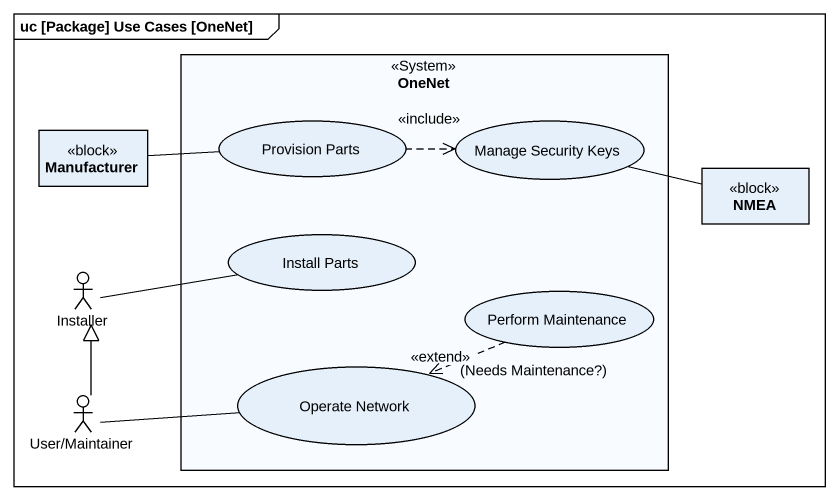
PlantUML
@startuml
mainframe uc [Package] Use Cases [OneNet]
allowmixing
hide circle
hide empty members
rectangle OneNet <<System>> {
  usecase "Provision Parts" as Provision_Parts
  usecase "Manage Security Keys" as Manage_Security_Keys
  usecase "Install Parts" as Install_Parts
  usecase "Perform Maintenance" as Perform_Maintenance
  usecase "Operate Network" as Operate_Network
}
class Manufacturer <<block>>
class NMEA <<block>>
actor Installer
actor "User/Maintainer" as User_Maintainer
Manufacturer -right- Provision_Parts
Provision_Parts .right.> Manage_Security_Keys : <<include>>
NMEA -left- Manage_Security_Keys
Installer -right- Install_Parts
Perform_Maintenance .left.> Operate_Network : <<extend>>\n(Needs Maintenance?)
User_Maintainer -up-|> Installer
User_Maintainer -right- Operate_Network
@enduml
